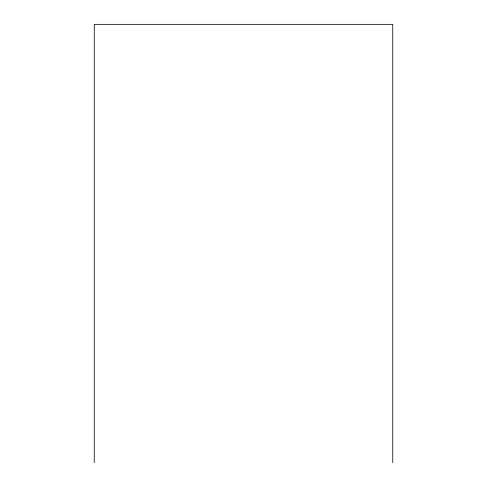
<?xml version="1.0" encoding="UTF-8"?>
<svg xmlns="http://www.w3.org/2000/svg" width="487" height="487" viewBox="0 0 487 487"><rect width="100%" height="100%" fill="white"/><g stroke="black" fill="none" stroke-linecap="round" stroke-linejoin="round"><path stroke-width="0.73" d="M392.741 462.65L392.741 24.35L94.259 24.35L94.259 462.65"/></g></svg>
